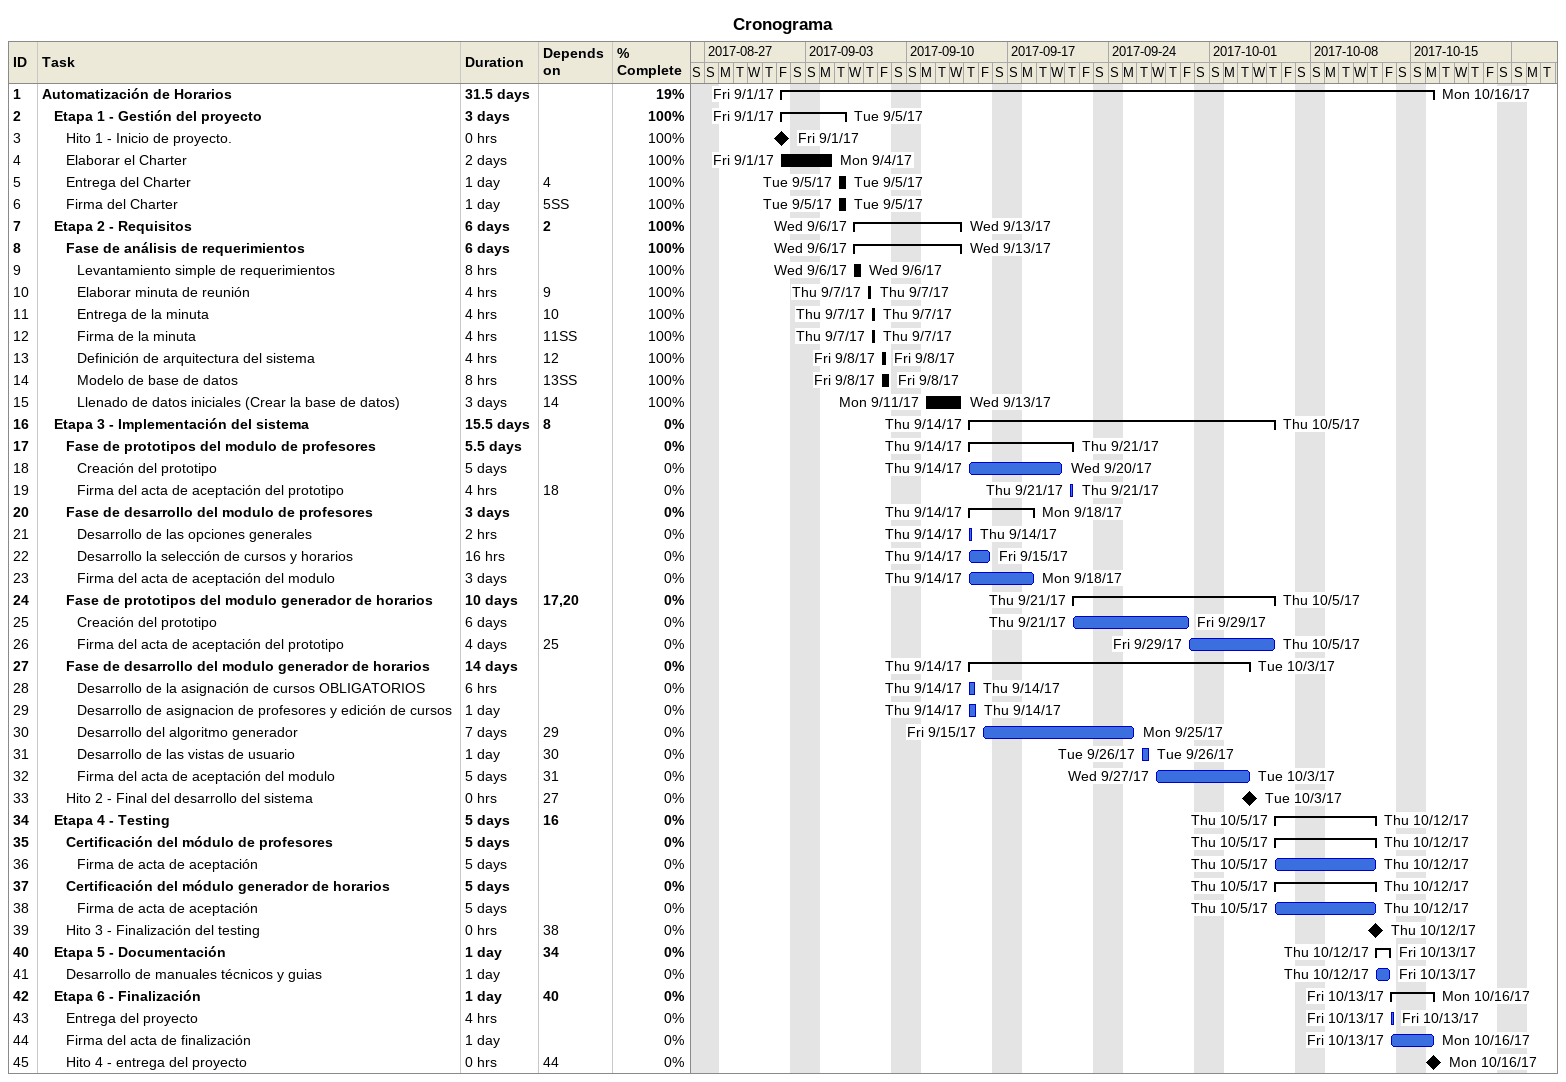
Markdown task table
Cronograma

| ID | Level | Task | Duration | Start | Finish | Predecessors | % complete |
|---|---|---|---|---|---|---|---|
| 1 | 1 | **Automatización de Horarios** | 31.5d | 2017-09-01 | 2017-10-16 |  | 19 |
| 2 | 2 | **Etapa 1 - Gestión del proyecto** | 3d | 2017-09-01 | 2017-09-05 |  | 100 |
| 3 | 3 | Hito 1 - Inicio de proyecto. | 0h | 2017-09-01 | 2017-09-01 |  | 100 |
| 4 | 3 | Elaborar el Charter | 2d | 2017-09-01 | 2017-09-04 |  | 100 |
| 5 | 3 | Entrega del Charter | 1d | 2017-09-05 | 2017-09-05 | 4 | 100 |
| 6 | 3 | Firma del Charter | 1d | 2017-09-05 | 2017-09-05 | 5SS | 100 |
| 7 | 2 | **Etapa 2 - Requisitos** | 6d | 2017-09-06 | 2017-09-13 | 2 | 100 |
| 8 | 3 | **Fase de análisis de requerimientos** | 6d | 2017-09-06 | 2017-09-13 |  | 100 |
| 9 | 4 | Levantamiento simple de requerimientos | 8h | 2017-09-06 | 2017-09-06 |  | 100 |
| 10 | 4 | Elaborar minuta de reunión | 4h | 2017-09-07 | 2017-09-07 | 9 | 100 |
| 11 | 4 | Entrega de la minuta | 4h | 2017-09-07 | 2017-09-07 | 10 | 100 |
| 12 | 4 | Firma de la minuta | 4h | 2017-09-07 | 2017-09-07 | 11SS | 100 |
| 13 | 4 | Definición de arquitectura del sistema | 4h | 2017-09-08 | 2017-09-08 | 12 | 100 |
| 14 | 4 | Modelo de base de datos | 8h | 2017-09-08 | 2017-09-08 | 13SS | 100 |
| 15 | 4 | Llenado de datos iniciales (Crear la base de datos) | 3d | 2017-09-11 | 2017-09-13 | 14 | 100 |
| 16 | 2 | **Etapa 3 - Implementación del sistema** | 15.5d | 2017-09-14 | 2017-10-05 | 8 | 0 |
| 17 | 3 | **Fase de prototipos del modulo de profesores** | 5.5d | 2017-09-14 | 2017-09-21 |  | 0 |
| 18 | 4 | Creación del prototipo | 5d | 2017-09-14 | 2017-09-20 |  | 0 |
| 19 | 4 | Firma del acta de aceptación del prototipo | 4h | 2017-09-21 | 2017-09-21 | 18 | 0 |
| 20 | 3 | **Fase de desarrollo del modulo de profesores** | 3d | 2017-09-14 | 2017-09-18 |  | 0 |
| 21 | 4 | Desarrollo de las opciones generales | 2h | 2017-09-14 | 2017-09-14 |  | 0 |
| 22 | 4 | Desarrollo la selección de cursos y horarios | 16h | 2017-09-14 | 2017-09-15 |  | 0 |
| 23 | 4 | Firma del acta de aceptación del modulo | 3d | 2017-09-14 | 2017-09-18 |  | 0 |
| 24 | 3 | **Fase de prototipos del modulo generador de horarios** | 10d | 2017-09-21 | 2017-10-05 | 17, 20 | 0 |
| 25 | 4 | Creación del prototipo | 6d | 2017-09-21 | 2017-09-29 |  | 0 |
| 26 | 4 | Firma del acta de aceptación del prototipo | 4d | 2017-09-29 | 2017-10-05 | 25 | 0 |
| 27 | 3 | **Fase de desarrollo del modulo generador de horarios** | 14d | 2017-09-14 | 2017-10-03 |  | 0 |
| 28 | 4 | Desarrollo de la asignación de cursos OBLIGATORIOS | 6h | 2017-09-14 | 2017-09-14 |  | 0 |
| 29 | 4 | Desarrollo de asignacion de profesores y edición de cursos | 1d | 2017-09-14 | 2017-09-14 |  | 0 |
| 30 | 4 | Desarrollo del algoritmo generador | 7d | 2017-09-15 | 2017-09-25 | 29 | 0 |
| 31 | 4 | Desarrollo de las vistas de usuario | 1d | 2017-09-26 | 2017-09-26 | 30 | 0 |
| 32 | 4 | Firma del acta de aceptación del modulo | 5d | 2017-09-27 | 2017-10-03 | 31 | 0 |
| 33 | 3 | Hito 2 - Final del desarrollo del sistema | 0h | 2017-10-03 | 2017-10-03 | 27 | 0 |
| 34 | 2 | **Etapa 4 - Testing** | 5d | 2017-10-05 | 2017-10-12 | 16 | 0 |
| 35 | 3 | **Certificación del módulo de profesores** | 5d | 2017-10-05 | 2017-10-12 |  | 0 |
| 36 | 4 | Firma de acta de aceptación | 5d | 2017-10-05 | 2017-10-12 |  | 0 |
| 37 | 3 | **Certificación del módulo generador de horarios** | 5d | 2017-10-05 | 2017-10-12 |  | 0 |
| 38 | 4 | Firma de acta de aceptación | 5d | 2017-10-05 | 2017-10-12 |  | 0 |
| 39 | 3 | Hito 3 - Finalización del testing | 0h | 2017-10-12 | 2017-10-12 | 38 | 0 |
| 40 | 2 | **Etapa 5 - Documentación** | 1d | 2017-10-12 | 2017-10-13 | 34 | 0 |
| 41 | 3 | Desarrollo de manuales técnicos y guias | 1d | 2017-10-12 | 2017-10-13 |  | 0 |
| 42 | 2 | **Etapa 6 - Finalización** | 1d | 2017-10-13 | 2017-10-16 | 40 | 0 |
| 43 | 3 | Entrega del proyecto | 4h | 2017-10-13 | 2017-10-13 |  | 0 |
| 44 | 3 | Firma del acta de finalización | 1d | 2017-10-13 | 2017-10-16 |  | 0 |
| 45 | 3 | Hito 4 - entrega del proyecto | 0h | 2017-10-16 | 2017-10-16 | 44 | 0 |
